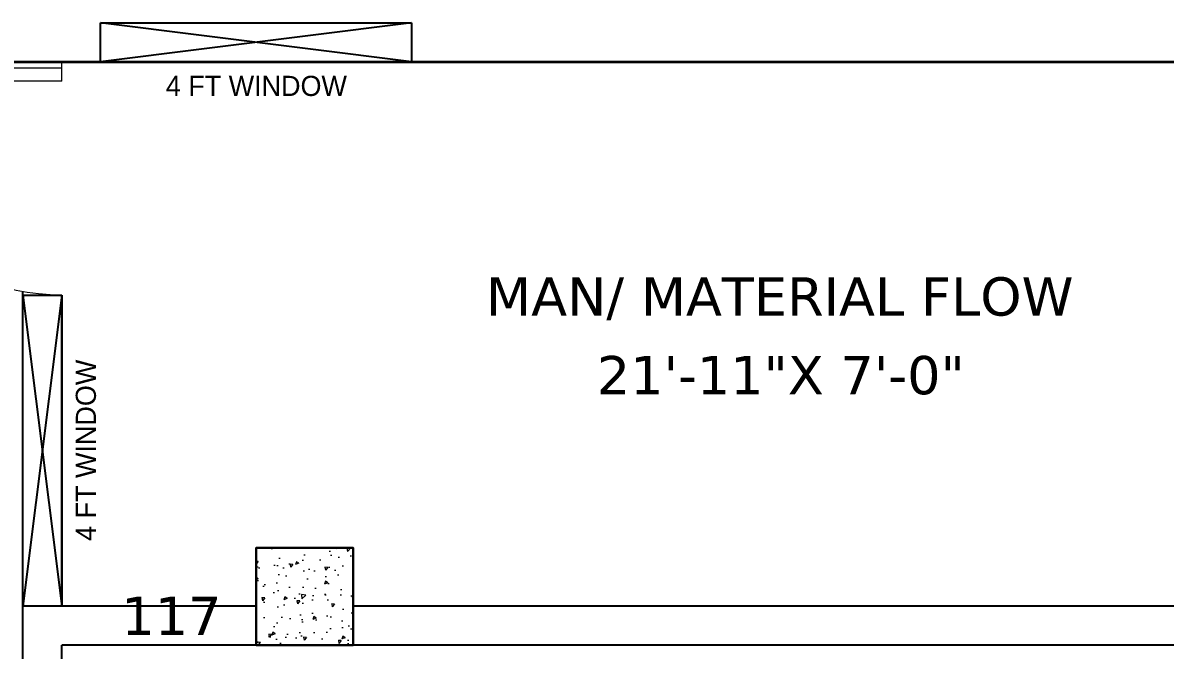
# Model space of a CAD drawing. Header units: millimetres. Extents: x -5691 to 68617, y -23008 to 84113.
# Drawn here: x 5258 to 9737, y 51415 to 53873 of the extents above; entities that cross this region are included whole.
import ezdxf

# ---------------------------------------------------------------- set-up
doc = ezdxf.new("R2010")
doc.units = ezdxf.units.MM
doc.header["$LTSCALE"] = 700
doc.header["$MEASUREMENT"] = 0
doc.set_wipeout_variables(frame=1)
doc.layers.add('architactur xref$0$AR. COLUMN', color=8, linetype='Continuous', lineweight=30)
doc.layers.add('architactur xref$0$AR. R.C.C HATCH', color=8, linetype='Continuous', lineweight=9)
for name, color, linetype in [('architactur xref$0$COLUMN', 8, 'Continuous'), ('architactur xref$0$COLUMN HATCH', 8, 'Continuous'), ('architactur xref$0$TEXT', 8, 'Continuous'), ('architactur xref$0$WALL', 8, 'Continuous'), ('architactur xref$0$WINDOOW', 8, 'Continuous'), ('rcp$0$X-REF', 8, 'Continuous'), ('X-REF', 8, 'Continuous')]:
    doc.layers.add(name, color=color, linetype=linetype)
doc.styles.add('architactur xref$0$H St Bt', font='stylu.ttf')
doc.styles.add('architactur xref$0$VERDANA', font='verdana.ttf')

# ---------------------------------------------------------------- blocks, each defined once
blk = doc.blocks.new('architactur xref$0$D1')
at = {"layer": 'architactur xref$0$WINDOOW', "color": 0, "lineweight": 0}
for p, q in [((2995.31, -11647.76), (2960.36, -11647.76)), ((2995.31, -11647.76), (2995.31, -11650.76)), ((2995.31, -11649.76), (2960.31, -11649.76))]:
    blk.add_line(p, q, dxfattribs=at)
blk.add_arc((2995.31, -11649.76), 35, 90, 180, dxfattribs=at)
blk = doc.blocks.new('*U231')
at = {"layer": 'architactur xref$0$WALL', "color": 0}
for p, q in [((60520.06, 48188.77), (60526.06, 48188.77)), ((60520.06, 48140.77), (60520.06, 48188.77)), ((60526.06, 48188.77), (60520.06, 48140.77)), ((60520.06, 48188.77), (60526.06, 48140.77)), ((60526.06, 48188.77), (60526.06, 48140.77)), ((60526.06, 48140.77), (60520.06, 48140.77))]:
    blk.add_line(p, q, dxfattribs=at)
at = {"layer": 'architactur xref$0$TEXT', "lineweight": 0, "style": 'architactur xref$0$H St Bt'}
blk.add_text('4 FT WINDOW', height=3.1104, rotation=90, dxfattribs=at).set_placement((60531.34, 48150.84))
blk = doc.blocks.new('*U233')
at = {"layer": 'architactur xref$0$WALL', "color": 0}
for p, q in [((60520.06, 48188.77), (60526.06, 48188.77)), ((60520.06, 48140.77), (60520.06, 48188.77)), ((60526.06, 48188.77), (60520.06, 48140.77)), ((60520.06, 48188.77), (60526.06, 48140.77)), ((60526.06, 48188.77), (60526.06, 48140.77)), ((60526.06, 48140.77), (60520.06, 48140.77))]:
    blk.add_line(p, q, dxfattribs=at)
at = {"layer": 'architactur xref$0$TEXT', "lineweight": 0, "style": 'architactur xref$0$H St Bt'}
blk.add_text('4 FT WINDOW', height=3.1104, rotation=90, dxfattribs=at).set_placement((60531.34, 48150.84))
blk = doc.blocks.new('architactur xref$0$COLUMB 24X24')
at = {"lineweight": 18}
blk.add_wipeout([(600, 0), (600, 600), (0, 600), (0, 0)], dxfattribs=at)
at = {"layer": 'architactur xref$0$AR. R.C.C HATCH'}
h = blk.add_hatch(dxfattribs=at)
h.set_pattern_fill('AR-CONC', color=256, scale=30, style=0)
h.paths.add_polyline_path([(600, 600), (0, 600), (0, 0), (600, 0)])
at = {"layer": 'architactur xref$0$AR. COLUMN'}
blk.add_lwpolyline([(600, 0), (600, 600), (0, 600), (0, 0)], close=True, dxfattribs=at)
blk = doc.blocks.new('architactur xref')
at = {"layer": 'architactur xref$0$COLUMN HATCH', "linetype": 'Continuous'}
blk.add_hatch(color=256, dxfattribs=at).paths.add_polyline_path([(258, 2040), (243, 2040), (243, 2025), (258, 2025)])
at = {"layer": 'architactur xref$0$TEXT', "lineweight": 0}
blk.add_hatch(color=256, dxfattribs=at).paths.add_polyline_path([(258, 2040), (243, 2040), (243, 2025), (258, 2025)])
at = {"layer": 'architactur xref$0$COLUMN', "linetype": 'Continuous'}
blk.add_lwpolyline([(243, 2025), (258, 2025), (258, 2040), (243, 2040)], close=True, dxfattribs=at)
at = {"layer": 'architactur xref$0$TEXT', "lineweight": 0}
blk.add_lwpolyline([(243, 2025), (258, 2025), (258, 2040), (243, 2040)], close=True, dxfattribs=at)
at = {"layer": 'architactur xref$0$WALL', "linetype": 'Continuous'}
for p, q in [((476, 2115), (87, 2115)), ((207, 1929.24), (207, 2079.52)), ((213, 2031), (213, 2079)), ((482, 2031), (213, 2031)), ((213, 1929.24), (213, 2025)), ((482, 2025), (213, 2025))]:
    blk.add_line(p, q, dxfattribs=at)
at = {"layer": 'architactur xref$0$WINDOOW', "lineweight": 35}
blk.add_line((-15, 2115), (988, 2115), dxfattribs=at)
at = {"layer": 'architactur xref$0$WALL', "rotation": 270}
blk.add_blockref('*U231', (-47921.77, 62641.06), dxfattribs=at)
at = {"layer": 'architactur xref$0$WALL'}
blk.add_blockref('*U233', (-60313.06, -46109.77), dxfattribs=at)
at = {"layer": 'architactur xref$0$WINDOOW', "lineweight": 0, "xscale": -1, "rotation": 180}
blk.add_blockref('architactur xref$0$D1', (-2782.31, -9535.76), dxfattribs=at)
at = {"layer": 'architactur xref$0$TEXT', "lineweight": 0, "style": 'architactur xref$0$VERDANA'}
for s, p in [('MAN/ MATERIAL FLOW', (278.48, 2075.84)), ('21\'-11"X 7\'-0"', (295.59, 2063.7))]:
    blk.add_text(s, height=5.9055, dxfattribs=at).set_placement(p)
at = {"layer": 'architactur xref$0$TEXT', "lineweight": 0, "insert": (229.94, 2029.49), "char_height": 5.906, "width": 5.1391, "attachment_point": 5, "style": 'architactur xref$0$VERDANA'}
blk.add_mtext('117', dxfattribs=at)
at = {"layer": 'architactur xref$0$AR. COLUMN', "xscale": 0.02500000000000233, "yscale": 0.02500000000000233, "zscale": 0.02500000000000233, "rotation": 180}
blk.add_blockref('architactur xref$0$COLUMB 24X24', (258, 2040), dxfattribs=at)
blk = doc.blocks.new('rcp')
at = {"layer": 'rcp$0$X-REF', "xscale": 25.39999999999418, "yscale": 25.39999999999418, "zscale": 25.39999999999418}
blk.add_blockref('architactur xref', (0, 0), dxfattribs=at)

msp = doc.modelspace()

# ---------------------------------------------------------------- block references
at = {"layer": 'X-REF', "ltscale": 8}
msp.add_blockref('rcp', (0, 0), dxfattribs=at)

# ---------------------------------------------------------------- next in the draw order: block references
at = {"layer": 'X-REF', "xscale": 25.39999999999418, "yscale": 25.39999999999418, "zscale": 25.39999999999418}
msp.add_blockref('architactur xref', (0, 0), dxfattribs=at)

doc.saveas('drawing.dxf')
